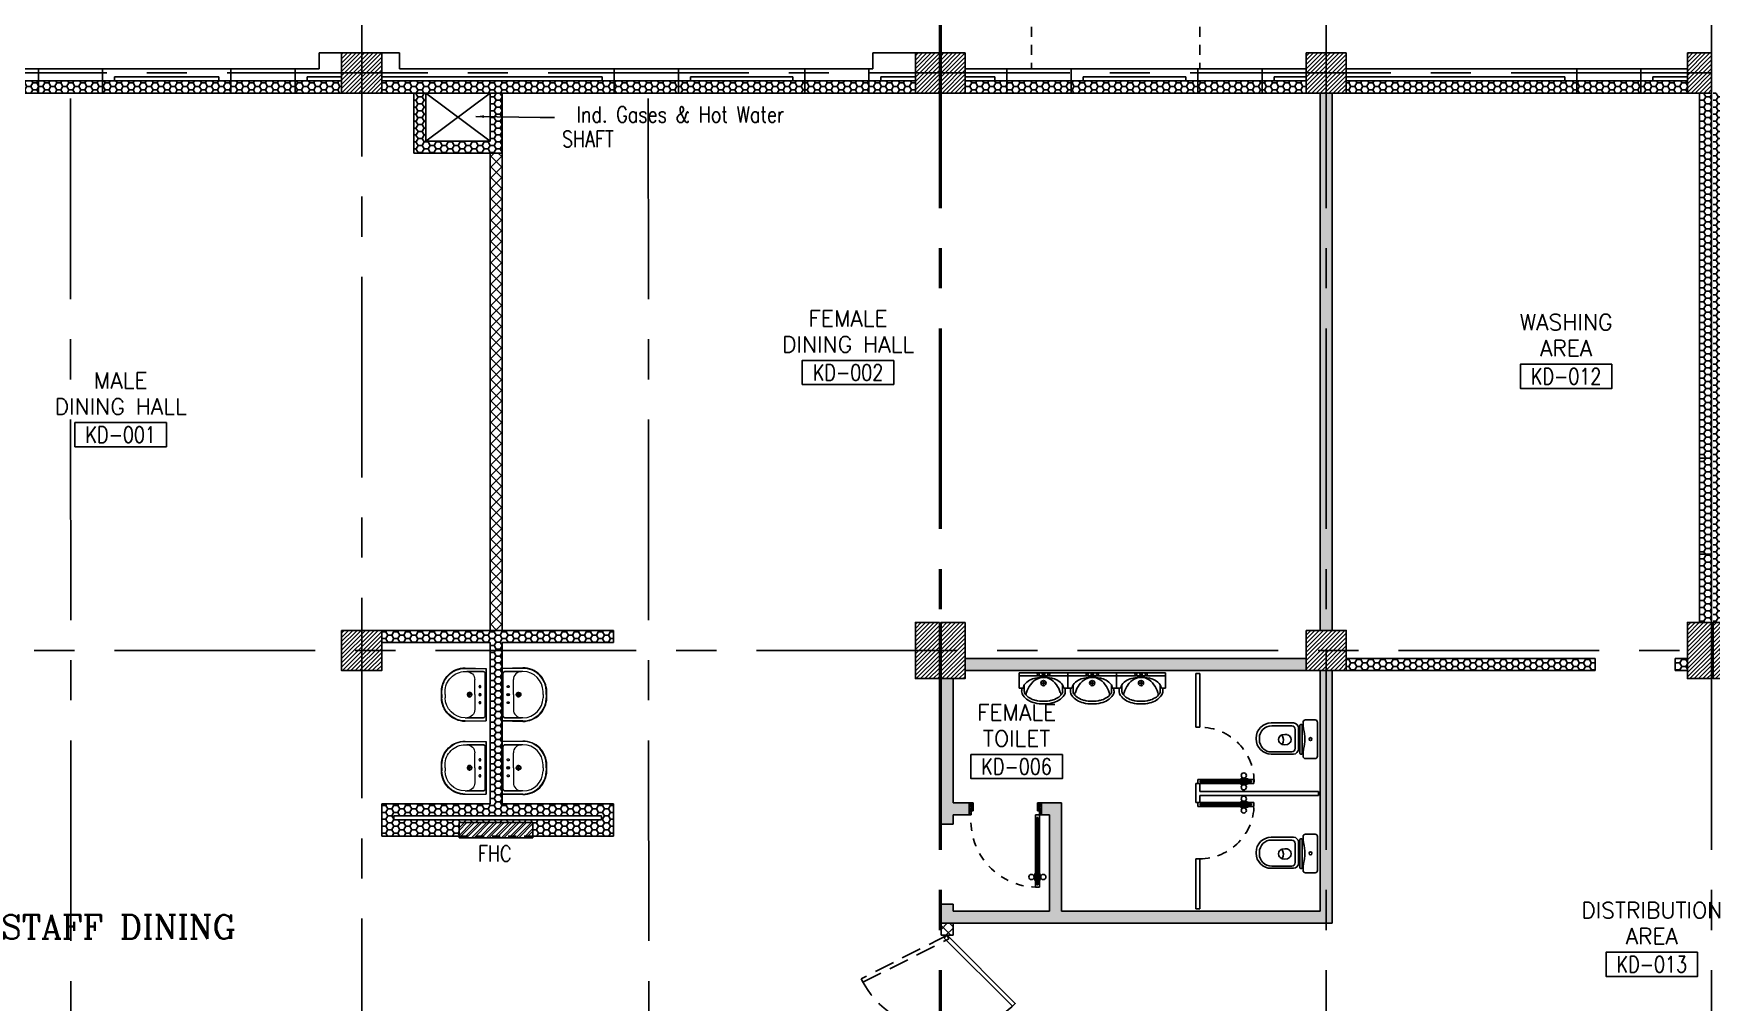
# Model space of a CAD drawing. Extents: x 417866.9 to 417960.2, y 43448 to 43538.2.
# Drawn here: x 417894.61 to 417915.52, y 43514.11 to 43526.19 of the extents above; entities that cross this region are included whole.
import ezdxf
from ezdxf.enums import TextEntityAlignment as Align

# ---------------------------------------------------------------- set-up
doc = ezdxf.new("R2010")
doc.units = 0
doc.header["$MEASUREMENT"] = 0
for name, pattern in [('CENTERX2', [4, 2.5, -0.5, 0.5, -0.5]), ('DASHED', [0.75, 0.5, -0.25]), ('HIDDEN', [0.375, 0.25, -0.125]), ('HIDDEN2', [0.1875, 0.125, -0.0625])]:
    doc.linetypes.add(name, pattern=pattern)
doc.layers.get('0').update_dxf_attribs({"linetype": 'CONTINUOUS'})
for name, color, linetype in [('A-JEERI', 3, 'CONTINUOUS'), ('AXES', 11, 'CENTERX2'), ('COL', 2, 'CONTINUOUS'), ('DOOR', 4, 'CONTINUOUS'), ('DOOR-DIM', 3, 'CONTINUOUS'), ('EJ', 8, 'CONTINUOUS'), ('FHC', 2, 'CONTINUOUS'), ('FIX', 3, 'CONTINUOUS'), ('HAT', 8, 'CONTINUOUS'), ('HIDDEN', 9, 'HIDDEN2'), ('INSUL', 7, 'CONTINUOUS'), ('PART', 9, 'CONTINUOUS'), ('RM-BOX', 2, 'CONTINUOUS'), ('RM-NAME', 2, 'CONTINUOUS'), ('RM-NO', 2, 'CONTINUOUS'), ('SHAFT', 7, 'CONTINUOUS'), ('SUNI-FUR', 3, 'CONTINUOUS'), ('WALL', 2, 'CONTINUOUS'), ('WallType', 11, 'CONTINUOUS'), ('WallType2', 3, 'CONTINUOUS'), ('WIN', 5, 'CONTINUOUS')]:
    doc.layers.add(name, color=color, linetype=linetype)
doc.styles.add('ROMANC', font='romanc', dxfattribs={"height": 0.1})
doc.styles.add('ROMANS', font='ROMANS.shx', dxfattribs={"width": 0.6})
doc.dimstyles.new('STANDARD in', dxfattribs={"dimtxt": 0.2, "dimasz": 0.1, "dimexe": 0.07, "dimexo": 0.05, "dimgap": 0.1, "dimtad": 1, "dimdec": 0, "dimlfac": 1000, "dimzin": 0, "dimdsep": 46, "dimtxsty": 'ROMANS', "dimblk": 'ARCHTICK', "dimcen": 0.05, "dimdle": 0.05, "dimclrd": 4, "dimclre": 4, "dimclrt": 2, "dimadec": 0, "dimazin": 0, "dimtfac": 1, "dimtdec": 0, "dimtmove": 2, "dimatfit": 3, "dimfxl": 0, "dimtolj": 1, "dimtzin": 0, "dimarcsym": 0})
pattern_1 = [(0, (0, 0), (0.075, 0.04330127), [0.05, -0.1]), (120, (0, 0), (-0.074999999836, 0.043301270284), [0.05, -0.1]), (60, (0, 0), (1.64e-10, 0.086602540284), [-0.1, 0.05])]
pattern_2 = [(45, (0, 0), (-0.066291260736, 0.066291260736), []), (135, (0, 0), (-0.066291260736, -0.066291260736), [])]

# ---------------------------------------------------------------- blocks, each defined once
blk = doc.blocks.new('RM1')
at = {"layer": 'RM-BOX'}
blk.add_lwpolyline([(570, -200), (-570, -200), (-570, -500), (570, -500)], close=True, dxfattribs=at)
at = {"layer": 'RM-NAME', "style": 'ROMANS'}
for tag, p in [('ROOMNAME1', (0, 324)), ('ROOMNAME2', (0, 0))]:
    blk.add_attdef(tag, text='', height=200, dxfattribs=at).set_placement(p, align=Align.MIDDLE)
at = {"layer": 'RM-NO', "style": 'ROMANS', "width": 0.8}
blk.add_attdef('ROOMNO', text='', height=200, dxfattribs=at).set_placement((0, -350), align=Align.MIDDLE)
blk = doc.blocks.new('*X106')
at = {"color": 0}
for p, q in [((203889, 62343), (204346, 62801)), ((203889, 62396), (204293, 62801)), ((203889, 62450), (204240, 62801)), ((203889, 62503), (204187, 62801)), ((203889, 62556), (204134, 62801)), ((203889, 62609), (204081, 62801)), ((203889, 62662), (204028, 62801)), ((203889, 62715), (203975, 62801)), ((203889, 62768), (203922, 62801)), ((203899, 62301), (204389, 62790)), ((203952, 62301), (204389, 62737)), ((204005, 62301), (204389, 62684)), ((204058, 62301), (204389, 62631)), ((204111, 62301), (204389, 62578)), ((204164, 62301), (204389, 62525)), ((204217, 62301), (204389, 62472)), ((204270, 62301), (204389, 62419)), ((204323, 62301), (204389, 62366)), ((204376, 62301), (204389, 62313))]:
    blk.add_line(p, q, dxfattribs=at)
blk = doc.blocks.new('*X123')
at = {"color": 0}
for p, q in [((203887, 69501), (204387, 70001)), ((203889, 69556), (204334, 70001)), ((203889, 69609), (204281, 70001)), ((203889, 69662), (204228, 70001)), ((203889, 69715), (204175, 70001)), ((203889, 69768), (204121, 70001)), ((203889, 69821), (204068, 70001)), ((203889, 69874), (204015, 70001)), ((203889, 69927), (203962, 70001)), ((203889, 69980), (203909, 70001)), ((203940, 69501), (204389, 69950)), ((203993, 69501), (204389, 69897)), ((204046, 69501), (204389, 69844)), ((204099, 69501), (204389, 69791)), ((204152, 69501), (204389, 69738)), ((204205, 69501), (204389, 69685)), ((204258, 69501), (204389, 69632)), ((204311, 69501), (204389, 69579)), ((204364, 69501), (204389, 69526))]:
    blk.add_line(p, q, dxfattribs=at)
blk = doc.blocks.new('COL50')
at = {"layer": 'COL'}
blk.add_lwpolyline([(-250, 250), (-250, -250), (250, -250), (250, 250)], close=True, dxfattribs=at)
blk = doc.blocks.new('*X122')
at = {"color": 0}
for p, q in [((215909, 69537), (216372, 70001)), ((215909, 69590), (216319, 70001)), ((215909, 69644), (216266, 70001)), ((215909, 69697), (216213, 70001)), ((215909, 69750), (216160, 70001)), ((215909, 69803), (216107, 70001)), ((215909, 69856), (216054, 70001)), ((215909, 69909), (216001, 70001)), ((215909, 69962), (215948, 70001)), ((215925, 69501), (216409, 69984)), ((215978, 69501), (216409, 69931)), ((216031, 69501), (216409, 69878)), ((216084, 69501), (216409, 69825)), ((216137, 69501), (216409, 69772)), ((216190, 69501), (216409, 69719)), ((216243, 69501), (216409, 69666)), ((216296, 69501), (216409, 69613)), ((216349, 69501), (216409, 69560)), ((216402, 69501), (216409, 69507))]:
    blk.add_line(p, q, dxfattribs=at)
blk = doc.blocks.new('C11')
at = {"layer": 'HAT'}
h = blk.add_hatch(dxfattribs=at)
h.set_pattern_fill('ANSI31', color=256, scale=300, style=0)
h.set_pattern_definition([(45, (-383765.23, -62181), (-26.5165043, 26.5165043), [])])
h.paths.add_polyline_path([(-20, 350), (-20, 700), (-320, 700), (-320, 350)])
h.paths.add_polyline_path([(-320, 0), (-20, 0), (-20, 350), (-320, 350)])
h = blk.add_hatch(dxfattribs=at)
h.set_pattern_fill('ANSI31', color=256, scale=300, style=0)
h.set_pattern_definition([(45, (-383445.23, -62181), (-26.5165043, 26.5165043), [])])
h.paths.add_polyline_path([(300, 350), (300, 700), (0, 700), (0, 350)])
h.paths.add_polyline_path([(0, 0), (300, 0), (300, 350), (0, 350)])
at = {"layer": 'COL'}
for points in [[(-20, 700), (-20, 0), (-320, 0), (-320, 700)], [(300, 700), (300, 0), (0, 0), (0, 700)]]:
    blk.add_lwpolyline(points, close=True, dxfattribs=at)
blk = doc.blocks.new('C-300')
at = {"layer": 'HAT', "linetype": 'ByBlock', "ltscale": 0.3}
h = blk.add_hatch(dxfattribs=at)
h.set_pattern_fill('ANSI31', color=8, scale=300, style=0)
h.set_pattern_definition([(45, (-258496.182, -82361.005), (-26.5165043, 26.5165043), [])])
h.paths.add_polyline_path([(300, 500), (0, 500), (0, 250), (300, 250)])
h.paths.add_polyline_path([(300, 250), (0, 250), (0, 0), (300, 0)])
at = {"layer": 'COL'}
blk.add_lwpolyline([(0, 500), (300, 500), (300, 0), (0, 0)], close=True, dxfattribs=at)
blk = doc.blocks.new('_ARCHTICK')
at = {"color": 0, "linetype": 'ByBlock', "const_width": 0.15}
blk.add_lwpolyline([(-0.5, -0.5), (0.5, 0.5)], dxfattribs=at)
blk = doc.blocks.new('LAV-003')
at = {"layer": 'FIX', "linetype": 'ByBlock'}
blk.add_line((-328, -25), (328, -25), dxfattribs=at)
at = {"layer": 'FIX', "linetype": 'Continuous', "lineweight": 20}
for p, q in [((-328, -285), (-328, -25)), ((0, -165), (-187, -165)), ((0, -165), (187, -165)), ((328, -285), (328, -25)), ((-288, -285), (-288, -265)), ((287, -285), (287, -265)), ((0, -535), (-38, -535)), ((0, -575), (-38, -575)), ((0, -535), (38, -535)), ((0, -575), (38, -575))]:
    blk.add_line(p, q, dxfattribs=at)
at = {"layer": 'FIX', "linetype": 'ByBlock', "ltscale": 0.3}
for p, q in [((-288, -265), (-288, -60)), ((0, -35), (-262, -35)), ((0, -35), (262, -35)), ((287, -265), (287, -60))]:
    blk.add_line(p, q, dxfattribs=at)
at = {"layer": 'FIX', "lineweight": 20}
for p, q in [((-16, -101), (15, -101)), ((0, -85), (0, -116))]:
    blk.add_line(p, q, dxfattribs=at)
at = {"layer": 'FIX', "linetype": 'DASHED', "lineweight": 20, "ltscale": 0.04}
for p, q in [((0, -194), (0, -266)), ((-36, -230), (37, -230))]:
    blk.add_line(p, q, dxfattribs=at)
at = {"layer": 'FIX', "linetype": 'Continuous', "lineweight": 20}
blk.add_lwpolyline([(295, -25), (0, -25), (-328, -25), (-334, -285, 0.414214), (-38, -582), (0, -582), (38, -582, 0.414214), (334, -285), (328, -25), (0, -25)], format="xyb", dxfattribs=at)
at = {"layer": 'FIX', "linetype": 'HIDDEN', "lineweight": 20, "ltscale": 0.05}
for centre in [(-100, -101), (100, -101)]:
    blk.add_circle(centre, 12.4, dxfattribs=at)
at = {"layer": 'FIX', "lineweight": 20}
for centre, radius in [((0, -230), 29.5), ((0, -230), 22.5), ((0, -101), 15.5)]:
    blk.add_circle(centre, radius, dxfattribs=at)
at = {"layer": 'FIX', "linetype": 'ByBlock', "ltscale": 0.3}
for centre, start, end in [((-262, -60), 90, 180), ((262, -60), 0, 90)]:
    blk.add_arc(centre, 25, start, end, dxfattribs=at)
at = {"layer": 'FIX', "linetype": 'Continuous', "lineweight": 20}
for centre, radius, start, end in [((-187, -265), 100, 90, 180), ((187, -265), 100, 0, 90), ((-38, -285), 290, 180, 270), ((-38, -285), 250, 180, 270), ((38, -285), 290, 270, 0), ((38, -285), 250, 270, 0)]:
    blk.add_arc(centre, radius, start, end, dxfattribs=at)
blk = doc.blocks.new('*X140')
at = {"color": 0}
for p, q in [((49339, 55120), (49820, 55601)), ((49339, 55173), (49767, 55601)), ((49339, 55226), (49714, 55601)), ((49339, 55279), (49661, 55601)), ((49339, 55332), (49608, 55601)), ((49339, 55385), (49555, 55601)), ((49339, 55438), (49502, 55601)), ((49339, 55491), (49449, 55601)), ((49339, 55544), (49396, 55601)), ((49339, 55597), (49343, 55601)), ((49373, 55101), (49839, 55567)), ((49426, 55101), (49839, 55514)), ((49480, 55101), (49839, 55461)), ((49533, 55101), (49839, 55408)), ((49586, 55101), (49839, 55355)), ((49639, 55101), (49839, 55302)), ((49692, 55101), (49839, 55249)), ((49745, 55101), (49839, 55196)), ((49798, 55101), (49839, 55143))]:
    blk.add_line(p, q, dxfattribs=at)
blk = doc.blocks.new('DOOR90')
at = {"layer": 'DOOR', "color": 7, "linetype": 'ByBlock'}
for p, q in [((-150, 0), (0, 0)), ((-150, 0), (-150, -25)), ((0, -50), (-114, 0)), ((0, -50), (-40, 0)), ((0, -50), (0, 0)), ((-1000, -25), (-1050, -25)), ((-1050, -75), (-1050, -25)), ((-1050, -25), (-1050, -75)), ((-1000, -75), (-1050, -75)), ((-1000, -42), (-1020, -42)), ((-1020, -42), (-1020, -58)), ((-1000, -58), (-1020, -58)), ((-1000, -25), (-1000, -42)), ((-1000, -58), (-1000, -75)), ((-878, -18), (-968, -18)), ((-968, -25), (-968, -18)), ((-968, -75), (-968, -82)), ((-878, -82), (-968, -82)), ((-955, -9), (-890, -9)), ((-955, -18), (-955, -9)), ((-955, -18), (-890, -18)), ((-955, -82), (-890, -82)), ((-955, -82), (-955, -91)), ((-955, -91), (-890, -91)), ((-890, -18), (-890, -9)), ((-890, -82), (-890, -91)), ((-878, -25), (-878, -18)), ((-878, -75), (-878, -82)), ((-200, -25), (-150, -25)), ((-200, -42), (-200, -25)), ((-180, -42), (-200, -42)), ((-200, -58), (-180, -58)), ((-200, -75), (-200, -58)), ((-150, -75), (-200, -75)), ((-180, -58), (-180, -42)), ((-150, -25), (-100, -25)), ((-150, -75), (-150, -25)), ((-100, -25), (-100, -50)), ((0, -50), (-100, -37)), ((-100, -50), (0, -50)), ((-150, -875), (-100, -875)), ((-150, -900), (-150, -875)), ((-150, -900), (0, -900)), ((0, -900), (-150, -900)), ((0, -850), (-114, -900)), ((-100, -875), (-100, -850)), ((0, -850), (-100, -863)), ((-100, -850), (0, -850)), ((0, -850), (-40, -900)), ((0, -850), (0, -900))]:
    blk.add_line(p, q, dxfattribs=at)
at = {"layer": 'DOOR', "linetype": 'ByBlock'}
for p, q in [((-200, -25), (-1000, -25)), ((-200, -42), (-1000, -42)), ((-200, -58), (-1000, -58)), ((-1000, -75), (-200, -75))]:
    blk.add_line(p, q, dxfattribs=at)
at = {"layer": 'DOOR', "color": 7, "linetype": 'ByBlock'}
for centre in [(-923, 24), (-923, -124)]:
    blk.add_circle(centre, 32.4, dxfattribs=at)
for centre, radius, start, end in [((0, -50), 154, 161.1053, 166.2858), ((0, -50), 94.4, 148.0182, 180), ((0, -50), 134, 158.1598, 169.28), ((0, -50), 114, 154.0838, 167.3774), ((0, -50), 74.4, 137.7764, 180), ((0, -50), 54.4, 113.2074, 180), ((0, -50), 34.4, 90, 180), ((0, -50), 14.4, 90, 180), ((0, -850), 154, 193.7142, 198.8947), ((0, -850), 134, 190.72, 201.8402), ((0, -850), 94.4, 180, 211.9818), ((0, -850), 74.4, 180, 222.2236), ((0, -850), 54.4, 180, 246.7926), ((0, -850), 34.4, 180, 270), ((0, -850), 14.4, 180, 270)]:
    blk.add_arc(centre, radius, start, end, dxfattribs=at)
at = {"layer": 'DOOR', "linetype": 'HIDDEN', "ltscale": 0.5}
blk.add_arc((-222, -50), 828, 178.2701, 275.003, dxfattribs=at)
blk = doc.blocks.new('3')
at = {"layer": 'SUNI-FUR', "linetype": 'Continuous'}
for p, q in [((-0.304, 0), (-0.304, -0.192)), ((0.304, 0), (-0.304, 0)), ((0.304, -0.192), (0.304, 0)), ((0.304, -0.039), (-0.304, -0.039)), ((-0.304, -0.192), (-0.254, -0.192)), ((-0.271, -0.228), (-0.271, -0.192)), ((-0.254, -0.192), (-0.239, -0.15)), ((-0.239, -0.228), (-0.239, -0.15)), ((0.032, -0.13), (-0.032, -0.13)), ((0.016, -0.021), (-0.015, -0.021)), ((0, -0.005), (0, -0.037)), ((0, -0.098), (0, -0.162)), ((0.239, -0.15), (0.254, -0.192)), ((0.239, -0.15), (0.239, -0.228)), ((0.254, -0.192), (0.304, -0.192)), ((0.271, -0.192), (0.271, -0.228))]:
    blk.add_line(p, q, dxfattribs=at)
for centre, radius in [((-0.065, -0.021), 0.0124), ((0, -0.13), 0.0325), ((0, -0.021), 0.0155), ((0.065, -0.021), 0.0124)]:
    blk.add_circle(centre, radius, dxfattribs=at)
for centre, radius, start, end in [((-0.085, -0.267), 0.193, 117.0377, 142.6695), ((0.104, -0.343), 0.328, 144.0392, 163.2739), ((-0.028, -0.365), 0.307, 103.0865, 118.1878), ((0.054, -0.312), 0.27, 118.7422, 143.0578), ((-0.008, -0.528), 0.47, 89.0532, 100.9895), ((-0.012, -0.189), 0.13, 84.8536, 119.4454), ((0, -0.527), 0.469, 78.0637, 90), ((0.003, -0.228), 0.168, 61.4441, 91.1678), ((-0.04, -0.297), 0.25, 35.9608, 60.2764), ((0.034, -0.367), 0.306, 62.9623, 78.0637), ((-0.104, -0.343), 0.328, 16.7261, 35.9608), ((0.085, -0.267), 0.193, 37.3305, 62.9623), ((-0.191, -0.235), 0.0807, 174.5539, 214.673), ((-0.083, -0.16), 0.212, 214.673, 239.0867), ((-0.187, -0.234), 0.0525, 173.0893, 213.2084), ((-0.083, -0.16), 0.18, 214.673, 239.0867), ((0.204, -0.373), 0.433, 163.2739, 167.375), ((-0.035, -0.081), 0.305, 239.0867, 256.0699), ((-0.035, -0.081), 0.272, 239.0867, 256.0699), ((0, 0.062), 0.452, 256.0699, 270), ((0, 0.062), 0.419, 256.0699, 270), ((0, 0.062), 0.419, 270, 283.9301), ((0, 0.062), 0.452, 270, 283.9301), ((0.035, -0.081), 0.272, 283.9301, 300.9133), ((0.035, -0.081), 0.305, 283.9301, 300.9133), ((0.089, -0.171), 0.167, 300.9133, 325.327), ((0.089, -0.171), 0.2, 300.9133, 325.327), ((-0.204, -0.373), 0.433, 12.7359, 16.7261), ((0.171, -0.228), 0.068, 325.327, 0), ((0.171, -0.228), 0.101, 325.327, 0)]:
    blk.add_arc(centre, radius, start, end, dxfattribs=at)
blk = doc.blocks.new('2')
at = {"layer": 'SUNI-FUR', "linetype": 'Continuous'}
for p, q in [((0.016, 0.724), (-0.003, 0.724)), ((0.014, 0.765), (0.004, 0.765)), ((-0.185, 0.576), (-0.185, 0.3)), ((-0.159, 0.57), (-0.159, 0.32)), ((-0.065, 0.438), (-0.07, 0.406)), ((-0.005, 0.487), (-0.029, 0.481)), ((0.019, 0.481), (-0.005, 0.487)), ((0.06, 0.406), (0.055, 0.438)), ((0.168, 0.32), (0.168, 0.57)), ((0.203, 0.3), (0.203, 0.576)), ((-0.176, 0.218), (0.172, 0.218)), ((-0.122, 0.237), (0.009, 0.237)), ((-0.113, 0.279), (0.008, 0.279)), ((-0.07, 0.406), (-0.065, 0.375)), ((-0.029, 0.331), (-0.005, 0.326)), ((-0.005, 0.326), (0.019, 0.331)), ((0.001, 0.279), (0.123, 0.279)), ((0.008, 0.279), (0.001, 0.279)), ((0.009, 0.237), (0.14, 0.237)), ((0.057, 0.377), (0.06, 0.406)), ((-0.241, 0.03), (-0.241, 0.15)), ((-0.211, 0.18), (-0.17, 0.18)), ((0.211, 0), (-0.211, 0)), ((-0.186, 0.199), (-0.186, 0.208)), ((0.172, 0.189), (-0.176, 0.189)), ((0.174, 0.18), (0.211, 0.18)), ((0.174, 0.18), (0.174, 0.18)), ((0.182, 0.208), (0.182, 0.199)), ((0.241, 0.15), (0.241, 0.03))]:
    blk.add_line(p, q, dxfattribs=at)
blk.add_circle((0.002, 0.087), 0.0184, dxfattribs=at)
for centre, radius, start, end in [((0.004, 0.576), 0.189, 90, 180), ((-0.005, 0.57), 0.154, 90, 180), ((0.014, 0.576), 0.189, 0, 90), ((0.014, 0.57), 0.154, 0, 90), ((0.013, 0.412), 0.082, 141.0758, 161.504), ((-0.007, 0.537), 0.112, 239.4234, 302.9162), ((0.002, 0.421), 0.0682, 117.1532, 141.0758), ((-0.012, 0.421), 0.0682, 38.9242, 62.8468), ((-0.023, 0.412), 0.082, 18.496, 38.9242), ((-0.176, 0.208), 0.01, 90, 180), ((-0.122, 0.3), 0.063, 180, 270), ((-0.116, 0.322), 0.0432, 183.5129, 273.5129), ((0.013, 0.401), 0.082, 198.496, 218.9242), ((0.002, 0.392), 0.0682, 218.9242, 242.8468), ((-0.012, 0.392), 0.0682, 297.1532, 321.0758), ((-0.029, 0.406), 0.0901, 321.0758, 341.504), ((0.125, 0.322), 0.0432, 266.4871, 356.4871), ((0.14, 0.3), 0.063, 270, 0), ((0.172, 0.208), 0.01, 0, 90), ((-0.211, 0.15), 0.03, 90, 180), ((-0.211, 0.03), 0.03, 180, 270), ((-0.176, 0.199), 0.01, 180, 270), ((-0.201, -0.252), 0.433, 79.7535, 85.8109), ((0.075, 1.126), 0.973, 258.1938, 265.7347), ((-0.07, 1.126), 0.973, 274.2653, 281.8062), ((0.206, -0.252), 0.433, 94.1891, 100.2465), ((0.172, 0.199), 0.01, 270, 0), ((0.211, 0.15), 0.03, 0, 90), ((0.211, 0.03), 0.03, 270, 0)]:
    blk.add_arc(centre, radius, start, end, dxfattribs=at)

msp = doc.modelspace()

# ---------------------------------------------------------------- hatches: boundary and pattern name
at = {"layer": 'FHC', "linetype": 'ByBlock', "ltscale": 0.3}
h = msp.add_hatch(dxfattribs=at)
h.set_pattern_fill('ANSI32', color=11, scale=175, style=0)
h.set_pattern_definition([(44.999998, (417667.715424, 43485.108035), (-0.046403885, 0.046403882), []), (44.999998, (417667.74636, 43485.108035), (-0.046403885, 0.046403882), [])])
h.paths.add_polyline_path([(417900.8316, 43516.159), (417900.8316, 43516.349), (417899.9116, 43516.349), (417899.9116, 43516.159)])
h.paths.add_polyline_path([(417899.699, 43515.7379), (417899.699, 43516.1587), (417899.9615, 43516.1587), (417899.9615, 43515.7379)], flags=9)
at = {"layer": 'HAT'}
h = msp.add_hatch(dxfattribs=at)
h.set_pattern_fill('ANSI31', color=256, scale=0.3, style=0)
h.set_pattern_definition([(45, (417522.151385, 43455.963322), (-0.0265165043, 0.0265165043), [])])
h.paths.add_polyline_path([(417905.8966, 43518.4943), (417905.8966, 43518.8443), (417905.5966, 43518.8443), (417905.5966, 43518.4943)])
h.paths.add_polyline_path([(417905.5966, 43518.1443), (417905.8966, 43518.1443), (417905.8966, 43518.4943), (417905.5966, 43518.4943)])
h = msp.add_hatch(dxfattribs=at)
h.set_pattern_fill('ANSI31', color=256, scale=0.3, style=0)
h.set_pattern_definition([(45, (417522.471385, 43455.963322), (-0.0265165043, 0.0265165043), [])])
h.paths.add_polyline_path([(417906.2166, 43518.4943), (417906.2166, 43518.8443), (417905.9166, 43518.8443), (417905.9166, 43518.4943)])
h.paths.add_polyline_path([(417905.9166, 43518.1443), (417906.2166, 43518.1443), (417906.2166, 43518.4943), (417905.9166, 43518.4943)])
at = {"layer": 'WallType'}
h = msp.add_hatch(dxfattribs=at)
h.set_pattern_fill('ANSI37', color=256, scale=0.75, style=0)
h.set_pattern_definition(pattern_2)
h.paths.add_polyline_path([(417900.4466, 43524.6943), (417900.2966, 43524.6943), (417900.2966, 43518.7443), (417900.4466, 43518.7443)])
h = msp.add_hatch(dxfattribs=at)
h.set_pattern_fill('ANSI37', color=256, scale=0.75, style=0)
h.set_pattern_definition(pattern_2)
h.paths.add_polyline_path([(417906.0666, 43515.0943), (417905.9166, 43515.0943), (417905.9166, 43514.9443), (417906.0666, 43514.9443)])
at = {"layer": 'WallType2'}
h = msp.add_hatch(dxfattribs=at)
h.set_pattern_fill('HONEY', color=256, scale=0.4, style=0)
h.set_pattern_definition(pattern_1)
h.paths.add_polyline_path([(417894.6678, 43525.5943), (417893.0966, 43525.5943), (417893.0966, 43525.4443), (417894.6678, 43525.4443)])
h.paths.add_polyline_path([(417895.4678, 43525.5943), (417894.6678, 43525.5943), (417894.6678, 43525.4443), (417895.4678, 43525.4443)])
h = msp.add_hatch(dxfattribs=at)
h.set_pattern_fill('HONEY', color=256, scale=0.4, style=0)
h.set_pattern_definition(pattern_1)
h.paths.add_polyline_path([(417897.0678, 43525.5943), (417895.4678, 43525.5943), (417895.4678, 43525.4443), (417897.0678, 43525.4443)])
h.paths.add_polyline_path([(417897.8678, 43525.5943), (417897.0678, 43525.5943), (417897.0678, 43525.4443), (417897.8678, 43525.4443)])
h.paths.add_polyline_path([(417898.4466, 43525.5943), (417897.8678, 43525.5943), (417897.8678, 43525.4443), (417898.4466, 43525.4443)])
h = msp.add_hatch(dxfattribs=at)
h.set_pattern_fill('HONEY', color=256, scale=0.4, style=0)
h.set_pattern_definition(pattern_1)
h.paths.add_polyline_path([(417901.8428, 43525.5943), (417898.9466, 43525.5943), (417898.9466, 43525.4443), (417899.3466, 43525.4443), (417900.4466, 43525.4443), (417901.8428, 43525.4443)])
h = msp.add_hatch(dxfattribs=at)
h.set_pattern_fill('HONEY', color=256, scale=0.4, style=0)
h.set_pattern_definition(pattern_1)
h.paths.add_polyline_path([(417902.6428, 43525.5943), (417901.8428, 43525.5943), (417901.8428, 43525.4443), (417902.6428, 43525.4443)])
h = msp.add_hatch(dxfattribs=at)
h.set_pattern_fill('HONEY', color=256, scale=0.4, style=0)
h.set_pattern_definition(pattern_1)
h.paths.add_polyline_path([(417904.2178, 43525.5943), (417902.6428, 43525.5943), (417902.6428, 43525.4443), (417904.2178, 43525.4443)])
h.paths.add_polyline_path([(417905.0178, 43525.5943), (417904.2178, 43525.5943), (417904.2178, 43525.4443), (417905.0178, 43525.4443)])
h = msp.add_hatch(dxfattribs=at)
h.set_pattern_fill('HONEY', color=256, scale=0.4, style=0)
h.set_pattern_definition(pattern_1)
h.paths.add_polyline_path([(417905.5966, 43525.5943), (417905.0178, 43525.5943), (417905.0178, 43525.4443), (417905.5966, 43525.4443)])
h.paths.add_polyline_path([(417906.7378, 43525.5943), (417906.2166, 43525.5943), (417906.2166, 43525.4443), (417906.7378, 43525.4443)])
h = msp.add_hatch(dxfattribs=at)
h.set_pattern_fill('HONEY', color=256, scale=0.4, style=0)
h.set_pattern_definition(pattern_1)
h.paths.add_polyline_path([(417907.5378, 43525.5943), (417906.7378, 43525.5943), (417906.7378, 43525.4443), (417907.5378, 43525.4443)])
h = msp.add_hatch(dxfattribs=at)
h.set_pattern_fill('HONEY', color=256, scale=0.4, style=0)
h.set_pattern_definition(pattern_1)
h.paths.add_polyline_path([(417909.1166, 43525.5943), (417907.5378, 43525.5943), (417907.5378, 43525.4443), (417909.1166, 43525.4443)])
h.paths.add_polyline_path([(417909.9166, 43525.5943), (417909.1166, 43525.5943), (417909.1166, 43525.4443), (417909.9166, 43525.4443)])
h.paths.add_polyline_path([(417910.4666, 43525.5943), (417909.9166, 43525.5943), (417909.9166, 43525.4443), (417910.4666, 43525.4443)])
h = msp.add_hatch(dxfattribs=at)
h.set_pattern_fill('HONEY', color=256, scale=0.4, style=0)
h.set_pattern_definition(pattern_1)
h.paths.add_polyline_path([(417913.8378, 43525.5943), (417910.9666, 43525.5943), (417910.9666, 43525.4443), (417913.8378, 43525.4443)])
h = msp.add_hatch(dxfattribs=at)
h.set_pattern_fill('HONEY', color=256, scale=0.4, style=0)
h.set_pattern_definition(pattern_1)
h.paths.add_polyline_path([(417915.2166, 43525.5943), (417914.6378, 43525.5943), (417914.6378, 43525.4443), (417915.2166, 43525.4443)])
h.paths.add_polyline_path([(417914.6378, 43525.5943), (417913.8378, 43525.5943), (417913.8378, 43525.4443), (417914.6378, 43525.4443)])
h = msp.add_hatch(dxfattribs=at)
h.set_pattern_fill('HONEY', color=256, scale=0.4, style=0)
h.set_pattern_definition([(0, (0, 0), (0.075, 0.04330127), [0.05, -0.1]), (120, (0, 0), (-0.074999999836, 0.043301270284), [0.05, -0.1]), (60, (0, 0), (1.64e-10, 0.086602540284), [-0.1, 0.05])])
h.paths.add_polyline_path([(417899.4966, 43525.4443), (417899.3466, 43525.4443), (417899.3466, 43524.6943), (417900.4466, 43524.6943), (417900.4466, 43525.4443), (417900.2966, 43525.4443), (417900.2966, 43524.8443), (417899.4966, 43524.8443)])
h = msp.add_hatch(dxfattribs=at)
h.set_pattern_fill('HONEY', color=256, scale=0.4, style=0)
h.set_pattern_definition(pattern_1)
h.paths.add_polyline_path([(417910.7916, 43525.4443), (417910.6416, 43525.4443), (417910.6416, 43518.7443), (417910.7916, 43518.7443)])
h = msp.add_hatch(dxfattribs=at)
h.set_pattern_fill('HONEY', color=256, scale=0.4, style=0)
h.set_pattern_definition(pattern_1)
h.paths.add_polyline_path([(417915.5166, 43525.4443), (417915.3666, 43525.4443), (417915.3666, 43520.8943), (417915.5166, 43520.8943)])
h.paths.add_polyline_path([(417915.6866, 43525.4443), (417915.5366, 43525.4443), (417915.5366, 43522.1693), (417915.5366, 43520.8943), (417915.6866, 43520.8943)])
h = msp.add_hatch(dxfattribs=at)
h.set_pattern_fill('HONEY', color=256, scale=0.4, style=0)
h.set_pattern_definition(pattern_1)
h.paths.add_polyline_path([(417915.5166, 43520.8943), (417915.3666, 43520.8943), (417915.3666, 43519.6943), (417915.5166, 43519.6943)])
h.paths.add_polyline_path([(417915.6866, 43520.8943), (417915.5366, 43520.8943), (417915.5366, 43519.6943), (417915.6866, 43519.6943)])
h = msp.add_hatch(dxfattribs=at)
h.set_pattern_fill('HONEY', color=256, scale=0.4, style=0)
h.set_pattern_definition(pattern_1)
h.paths.add_polyline_path([(417915.5166, 43519.6943), (417915.3666, 43519.6943), (417915.3666, 43518.8443), (417915.5166, 43518.8443)])
h.paths.add_polyline_path([(417915.6866, 43519.6943), (417915.5366, 43519.6943), (417915.5366, 43518.8443), (417915.6866, 43518.8443)])
h = msp.add_hatch(dxfattribs=at)
h.set_pattern_fill('HONEY', color=256, scale=0.4, style=0)
h.set_pattern_definition(pattern_1)
h.paths.add_polyline_path([(417901.8348, 43518.7443), (417898.9466, 43518.7443), (417898.9466, 43518.5943), (417900.2966, 43518.5943), (417900.2966, 43516.582), (417898.9466, 43516.582), (417898.9466, 43516.182), (417899.9116, 43516.182), (417899.9116, 43516.349), (417900.8316, 43516.349), (417900.8316, 43516.182), (417901.8348, 43516.182), (417901.8348, 43516.582), (417900.4466, 43516.582), (417900.4466, 43518.5943), (417901.8348, 43518.5943)])
h.paths.add_polyline_path([(417901.6848, 43516.432), (417901.6848, 43516.382), (417899.0966, 43516.382), (417899.0966, 43516.432)], flags=16)
h = msp.add_hatch(dxfattribs=at)
h.set_pattern_fill('HONEY', color=256, scale=0.4, style=0)
h.set_pattern_definition(pattern_1)
h.paths.add_polyline_path([(417906.0666, 43518.1443), (417905.9166, 43518.1443), (417905.9166, 43516.3317), (417906.0666, 43516.3317), (417906.0666, 43516.4443), (417906.2666, 43516.4443), (417906.2666, 43516.5943), (417906.0666, 43516.5943)])
h.paths.add_polyline_path([(417907.4166, 43516.5943), (417907.1666, 43516.5943), (417907.1666, 43516.4443), (417907.2666, 43516.4443), (417907.2666, 43515.2443), (417906.0666, 43515.2443), (417906.0666, 43515.3317), (417905.9166, 43515.3317), (417905.9166, 43515.0943), (417910.7916, 43515.0943), (417910.7916, 43518.2443), (417910.6416, 43518.2443), (417910.6416, 43515.2443), (417907.4166, 43515.2443)])
h.paths.add_polyline_path([(417910.4666, 43518.3943), (417906.2166, 43518.3943), (417906.2166, 43518.2443), (417910.4666, 43518.2443)])
h = msp.add_hatch(dxfattribs=at)
h.set_pattern_fill('HONEY', color=256, scale=0.4, style=0)
h.set_pattern_definition(pattern_1)
h.paths.add_polyline_path([(417914.0666, 43518.3943), (417910.9666, 43518.3943), (417910.9666, 43518.2443), (417914.0666, 43518.2443)])
h = msp.add_hatch(dxfattribs=at)
h.set_pattern_fill('HONEY', color=256, scale=0.4, style=0)
h.set_pattern_definition(pattern_1)
h.paths.add_polyline_path([(417915.2166, 43518.3943), (417915.0666, 43518.3943), (417915.0666, 43518.2443), (417915.2166, 43518.2443)])

# ---------------------------------------------------------------- linework, layer by layer
at = {"layer": 'AXES'}
for p, q in [((417898.6966, 43448.6529), (417898.6966, 43537.5491)), ((417910.7166, 43460.01), (417910.7166, 43537.5491)), ((417905.8966, 43460.01), (417905.8966, 43537.1991)), ((417905.9166, 43460.01), (417905.9166, 43537.1991)), ((417915.5166, 43460.01), (417915.5166, 43537.1991)), ((417959.5194, 43525.6943), (417889.6966, 43525.6943)), ((417895.0966, 43466.8743), (417895.0678, 43525.6943)), ((417902.2966, 43466.8743), (417902.2678, 43525.6943)), ((417867.6171, 43518.4943), (417959.5152, 43518.4943))]:
    msp.add_line(p, q, dxfattribs=at)
at = {"layer": 'COL'}
for points in [[(417898.4466, 43525.4443), (417898.4466, 43525.9443), (417898.9466, 43525.9443), (417898.9466, 43525.4443)], [(417905.8966, 43518.8443), (417905.8966, 43518.1443), (417905.5966, 43518.1443), (417905.5966, 43518.8443)], [(417906.2166, 43518.8443), (417906.2166, 43518.1443), (417905.9166, 43518.1443), (417905.9166, 43518.8443)], [(417898.4466, 43518.7443), (417898.4466, 43518.2443), (417898.9466, 43518.2443), (417898.9466, 43518.7443)]]:
    msp.add_lwpolyline(points, close=True, dxfattribs=at)
at = {"layer": 'DOOR', "linetype": 'ByBlock'}
for p, q in [((417909.1162, 43516.8882), (417909.1662, 43516.8882)), ((417909.1162, 43516.8882), (417909.1162, 43516.8382)), ((417909.1662, 43516.8382), (417909.1162, 43516.8382)), ((417909.1662, 43516.8712), (417909.1462, 43516.8712)), ((417909.1462, 43516.8712), (417909.1462, 43516.8552)), ((417909.1462, 43516.8552), (417909.1662, 43516.8552)), ((417909.7662, 43516.8882), (417909.1662, 43516.8882)), ((417909.1662, 43516.8882), (417909.1662, 43516.8712)), ((417909.1662, 43516.8712), (417909.7662, 43516.8712)), ((417909.1662, 43516.8552), (417909.7662, 43516.8552)), ((417909.1662, 43516.8552), (417909.1662, 43516.8382)), ((417909.1662, 43516.8382), (417909.7662, 43516.8382)), ((417909.6564, 43516.8954), (417909.6564, 43516.9044)), ((417909.7212, 43516.9044), (417909.6564, 43516.9044)), ((417909.7212, 43516.8954), (417909.6564, 43516.8954)), ((417909.6564, 43516.831), (417909.6564, 43516.822)), ((417909.7212, 43516.831), (417909.6564, 43516.831)), ((417909.7212, 43516.822), (417909.6564, 43516.822)), ((417909.7212, 43516.8954), (417909.7212, 43516.9044)), ((417909.7212, 43516.831), (417909.7212, 43516.822)), ((417909.7338, 43516.8882), (417909.7338, 43516.8954)), ((417909.7438, 43516.8954), (417909.7338, 43516.8954)), ((417909.7338, 43516.8382), (417909.7338, 43516.831)), ((417909.7438, 43516.831), (417909.7338, 43516.831)), ((417909.7438, 43516.8882), (417909.7438, 43516.8954)), ((417909.7438, 43516.8382), (417909.7438, 43516.831)), ((417909.7662, 43516.8712), (417909.7662, 43516.8882)), ((417909.7662, 43516.8882), (417909.8162, 43516.8882)), ((417909.7662, 43516.8712), (417909.7862, 43516.8712)), ((417909.7662, 43516.8382), (417909.7662, 43516.8552)), ((417909.7662, 43516.8552), (417909.7862, 43516.8552)), ((417909.7662, 43516.8382), (417909.8162, 43516.8382)), ((417909.7862, 43516.8552), (417909.7862, 43516.8712)), ((417909.8162, 43516.8382), (417909.8162, 43516.8882)), ((417909.8162, 43516.8882), (417909.8162, 43516.8382)), ((417909.1662, 43516.5989), (417909.1162, 43516.5989)), ((417909.1162, 43516.5489), (417909.1162, 43516.5989)), ((417909.1162, 43516.5489), (417909.1662, 43516.5489)), ((417909.1462, 43516.5819), (417909.1662, 43516.5819)), ((417909.1462, 43516.5659), (417909.1462, 43516.5819)), ((417909.1662, 43516.5659), (417909.1462, 43516.5659)), ((417909.1662, 43516.5989), (417909.7662, 43516.5989)), ((417909.1662, 43516.5819), (417909.1662, 43516.5989)), ((417909.1662, 43516.5819), (417909.7662, 43516.5819)), ((417909.1662, 43516.5659), (417909.7662, 43516.5659)), ((417909.1662, 43516.5489), (417909.1662, 43516.5659)), ((417909.7662, 43516.5489), (417909.1662, 43516.5489)), ((417909.6564, 43516.6061), (417909.6564, 43516.6151)), ((417909.7212, 43516.6151), (417909.6564, 43516.6151)), ((417909.7212, 43516.6061), (417909.6564, 43516.6061)), ((417909.6564, 43516.5417), (417909.6564, 43516.5327)), ((417909.7212, 43516.5417), (417909.6564, 43516.5417)), ((417909.7212, 43516.5327), (417909.6564, 43516.5327)), ((417909.7212, 43516.6061), (417909.7212, 43516.6151)), ((417909.7212, 43516.5417), (417909.7212, 43516.5327)), ((417909.7338, 43516.5989), (417909.7338, 43516.6061)), ((417909.7438, 43516.6061), (417909.7338, 43516.6061)), ((417909.7338, 43516.5489), (417909.7338, 43516.5417)), ((417909.7438, 43516.5417), (417909.7338, 43516.5417)), ((417909.7438, 43516.5989), (417909.7438, 43516.6061)), ((417909.7438, 43516.5489), (417909.7438, 43516.5417)), ((417909.7662, 43516.5989), (417909.7662, 43516.5819)), ((417909.7662, 43516.5989), (417909.8162, 43516.5989)), ((417909.7662, 43516.5819), (417909.7862, 43516.5819)), ((417909.7662, 43516.5659), (417909.7662, 43516.5489)), ((417909.7662, 43516.5659), (417909.7862, 43516.5659)), ((417909.7662, 43516.5489), (417909.8162, 43516.5489)), ((417909.7862, 43516.5819), (417909.7862, 43516.5659)), ((417909.8162, 43516.5989), (417909.8162, 43516.5489)), ((417909.8162, 43516.5489), (417909.8162, 43516.5989))]:
    msp.add_line(p, q, dxfattribs=at)
at = {"layer": 'DOOR', "color": 11, "linetype": 'HIDDEN'}
msp.add_lwpolyline([(417904.9205, 43514.4033), (417904.943, 43514.3587), (417906.0142, 43514.8997), (417905.9916, 43514.9443), (417904.9205, 43514.4033, 0.2646419), (417905.9166, 43513.7443, 0.4142117)], format="xyb", dxfattribs=at)
at = {"layer": 'DOOR'}
msp.add_lwpolyline([(417906.8401, 43514.0958), (417906.8048, 43514.0604), (417905.9563, 43514.909), (417905.9916, 43514.9443), (417906.8401, 43514.0958, -0.1989107), (417905.9916, 43513.7443, -0.4142117)], format="xyb", dxfattribs=at)
at = {"layer": 'DOOR', "linetype": 'ByBlock'}
for centre in [(417909.6888, 43516.9367), (417909.6888, 43516.7897), (417909.6888, 43516.6474), (417909.6888, 43516.5004)]:
    msp.add_circle(centre, 0.0324, dxfattribs=at)
at = {"layer": 'DOOR', "linetype": 'HIDDEN', "ltscale": 0.5}
for centre, start, end in [((417909.1416, 43516.8632), 357.87745, 90.03923), ((417909.1416, 43516.5739), 269.96077, 2.12255)]:
    msp.add_arc(centre, 0.675, start, end, dxfattribs=at)
at = {"layer": 'FHC', "linetype": 'ByBlock', "ltscale": 0.3}
for p, q in [((417899.9116, 43516.349), (417900.8316, 43516.349)), ((417899.9116, 43516.159), (417899.9116, 43516.349)), ((417900.8316, 43516.349), (417900.8316, 43516.159)), ((417900.8316, 43516.159), (417899.9116, 43516.159))]:
    msp.add_line(p, q, dxfattribs=at)
at = {"layer": 'FHC', "color": 250, "linetype": 'HIDDEN', "ltscale": 0.25}
msp.add_line((417899.9213, 43516.182), (417900.8308, 43516.182), dxfattribs=at)
at = {"layer": 'HIDDEN'}
for p, q in [((417907.0416, 43531.4443), (417907.0416, 43525.7443)), ((417909.1416, 43531.4443), (417909.1416, 43525.7443))]:
    msp.add_line(p, q, dxfattribs=at)
at = {"layer": 'INSUL'}
for p, q in [((417893.0966, 43525.5943), (417894.6678, 43525.5943)), ((417897.0678, 43525.5943), (417895.4678, 43525.5943)), ((417896.9178, 43525.6443), (417895.6178, 43525.6443)), ((417895.6178, 43525.6443), (417895.6178, 43525.5943)), ((417896.9178, 43525.6443), (417896.9178, 43525.5943)), ((417897.8678, 43525.5943), (417898.4466, 43525.5943)), ((417898.0178, 43525.6443), (417898.4466, 43525.6443)), ((417898.0178, 43525.6443), (417898.0178, 43525.5943)), ((417898.9466, 43525.6443), (417901.6928, 43525.6443)), ((417898.9466, 43525.5943), (417901.8428, 43525.5943)), ((417901.6928, 43525.6443), (417901.6928, 43525.5943)), ((417904.2178, 43525.5943), (417902.6428, 43525.5943)), ((417904.0678, 43525.6443), (417902.7928, 43525.6443)), ((417902.7928, 43525.6443), (417902.7928, 43525.5943)), ((417904.0678, 43525.6443), (417904.0678, 43525.5943)), ((417905.0178, 43525.5943), (417905.5966, 43525.5943)), ((417905.1678, 43525.6443), (417905.5966, 43525.6443)), ((417905.1678, 43525.6443), (417905.1678, 43525.5943)), ((417906.5878, 43525.6443), (417906.2166, 43525.6443)), ((417906.7378, 43525.5943), (417906.2166, 43525.5943)), ((417906.5878, 43525.6443), (417906.5878, 43525.5943)), ((417909.1166, 43525.5943), (417907.5378, 43525.5943)), ((417907.6878, 43525.6443), (417907.6878, 43525.5943)), ((417908.9666, 43525.6443), (417907.6878, 43525.6443)), ((417908.9666, 43525.6443), (417908.9666, 43525.5943)), ((417910.4666, 43525.5943), (417909.9166, 43525.5943)), ((417910.4666, 43525.6443), (417910.0666, 43525.6443)), ((417910.0666, 43525.6443), (417910.0666, 43525.5943)), ((417913.6878, 43525.6443), (417910.9666, 43525.6443)), ((417913.8378, 43525.5943), (417910.9666, 43525.5943)), ((417913.6878, 43525.6443), (417913.6878, 43525.5943)), ((417915.2166, 43525.5943), (417914.6378, 43525.5943)), ((417915.2166, 43525.6443), (417914.7878, 43525.6443)), ((417914.7878, 43525.6443), (417914.7878, 43525.5943))]:
    msp.add_line(p, q, dxfattribs=at)
at = {"layer": 'PART'}
for p, q in [((417909.0912, 43518.2083), (417909.0912, 43517.5382)), ((417909.1416, 43518.2083), (417909.0912, 43518.2083)), ((417909.1416, 43517.5382), (417909.1416, 43518.2083)), ((417909.0912, 43517.5382), (417909.1416, 43517.5382)), ((417909.0912, 43516.8382), (417909.0912, 43516.5989)), ((417909.1412, 43516.8382), (417909.0912, 43516.8382)), ((417909.1412, 43516.7382), (417909.1412, 43516.8382)), ((417910.6186, 43516.7382), (417909.1416, 43516.7382)), ((417910.6186, 43516.6882), (417910.6186, 43516.7382)), ((417909.1412, 43516.5989), (417909.0912, 43516.5989)), ((417909.1412, 43516.5989), (417909.1412, 43516.6882)), ((417909.1416, 43516.6882), (417910.6186, 43516.6882)), ((417909.0912, 43515.8989), (417909.0912, 43515.2724)), ((417909.0912, 43515.8989), (417909.1412, 43515.8989)), ((417909.1412, 43515.2724), (417909.1412, 43515.8989)), ((417909.1412, 43515.2724), (417909.0912, 43515.2724))]:
    msp.add_line(p, q, dxfattribs=at)
at = {"layer": 'SHAFT', "linetype": 'ByBlock'}
for p, q in [((417899.4966, 43525.4443), (417900.2966, 43524.8443)), ((417899.4966, 43524.8443), (417900.2966, 43525.4443))]:
    msp.add_line(p, q, dxfattribs=at)
at = {"layer": 'WALL'}
for p, q in [((417898.1678, 43525.9443), (417898.1678, 43525.7443)), ((417899.1678, 43525.9443), (417898.1678, 43525.9443)), ((417899.1678, 43525.9443), (417899.1678, 43525.7443)), ((417905.0678, 43525.9443), (417905.0678, 43525.7443)), ((417905.5966, 43525.9443), (417905.0678, 43525.9443)), ((417893.0966, 43525.7443), (417894.6678, 43525.7443)), ((417894.6678, 43525.7443), (417894.6678, 43525.4443)), ((417897.0678, 43525.7443), (417895.4678, 43525.7443)), ((417895.4678, 43525.7443), (417895.4678, 43525.4443)), ((417897.0678, 43525.7443), (417897.0678, 43525.4443)), ((417897.8678, 43525.7443), (417897.8678, 43525.4443)), ((417898.1678, 43525.7443), (417897.8678, 43525.7443)), ((417899.1678, 43525.7443), (417901.8428, 43525.7443)), ((417901.8428, 43525.7443), (417901.8428, 43525.4443)), ((417904.2178, 43525.7443), (417902.6428, 43525.7443)), ((417902.6428, 43525.7443), (417902.6428, 43525.4443)), ((417904.2178, 43525.7443), (417904.2178, 43525.4443)), ((417905.0178, 43525.7443), (417905.0178, 43525.4443)), ((417905.0678, 43525.7443), (417905.0178, 43525.7443)), ((417906.7378, 43525.7443), (417906.2166, 43525.7443)), ((417906.7378, 43525.7443), (417906.7378, 43525.4443)), ((417907.5378, 43525.7443), (417907.5378, 43525.4443)), ((417909.1166, 43525.7443), (417907.5378, 43525.7443)), ((417909.1166, 43525.7443), (417909.1166, 43525.4443)), ((417910.4666, 43525.7443), (417909.9166, 43525.7443)), ((417909.9166, 43525.7443), (417909.9166, 43525.4443)), ((417913.8378, 43525.7443), (417910.9666, 43525.7443)), ((417913.8378, 43525.7443), (417913.8378, 43525.4443)), ((417915.2166, 43525.7443), (417914.6378, 43525.7443)), ((417914.6378, 43525.7443), (417914.6378, 43525.4443)), ((417893.0966, 43525.4443), (417894.6678, 43525.4443)), ((417897.0678, 43525.4443), (417895.4678, 43525.4443)), ((417898.4466, 43525.4443), (417897.8678, 43525.4443)), ((417898.9466, 43525.4443), (417899.3466, 43525.4443)), ((417899.3466, 43525.4443), (417900.4466, 43525.4443)), ((417899.3466, 43525.4443), (417899.3466, 43524.6943)), ((417899.4966, 43525.4443), (417899.4966, 43524.8443)), ((417900.2966, 43525.4443), (417900.2966, 43524.8443)), ((417900.2966, 43525.4443), (417900.2966, 43524.8443)), ((417900.4466, 43525.4443), (417900.4466, 43518.7443)), ((417900.4466, 43525.4443), (417901.8428, 43525.4443)), ((417904.2178, 43525.4443), (417902.6428, 43525.4443)), ((417905.5966, 43525.4443), (417905.0178, 43525.4443)), ((417906.7378, 43525.4443), (417906.2166, 43525.4443)), ((417909.1166, 43525.4443), (417907.5378, 43525.4443)), ((417910.4666, 43525.4443), (417909.9166, 43525.4443)), ((417910.6416, 43525.4443), (417910.6416, 43518.7443)), ((417910.7916, 43525.4443), (417910.7916, 43518.7443)), ((417913.8378, 43525.4443), (417910.9666, 43525.4443)), ((417915.2166, 43525.4443), (417914.6378, 43525.4443)), ((417915.3666, 43520.8943), (417915.3666, 43525.4443)), ((417915.5166, 43520.8943), (417915.5166, 43525.4443)), ((417900.4466, 43524.6943), (417899.3466, 43524.6943)), ((417899.4966, 43524.8443), (417900.2966, 43524.8443)), ((417900.2966, 43524.6943), (417900.2966, 43518.7443)), ((417915.5166, 43520.8943), (417915.3666, 43520.8943)), ((417915.3666, 43518.8443), (417915.3666, 43519.6943)), ((417915.5166, 43519.6943), (417915.3666, 43519.6943)), ((417915.5166, 43518.7443), (417915.5166, 43519.6943)), ((417901.8348, 43518.7443), (417898.9466, 43518.7443)), ((417898.9466, 43518.6443), (417898.9466, 43518.2443)), ((417901.8348, 43518.7443), (417901.8348, 43518.5943)), ((417900.2966, 43518.5943), (417898.9466, 43518.5943)), ((417900.2966, 43518.5943), (417900.2966, 43516.582)), ((417901.8348, 43518.5943), (417900.4466, 43518.5943)), ((417900.4466, 43518.5943), (417900.4466, 43516.582)), ((417910.4666, 43518.3943), (417906.2166, 43518.3943)), ((417914.0666, 43518.3943), (417910.9666, 43518.3943)), ((417914.0666, 43518.3943), (417914.0666, 43518.2443)), ((417915.0666, 43518.3943), (417915.0666, 43518.2443)), ((417915.0666, 43518.3943), (417915.2166, 43518.3943)), ((417915.0666, 43518.3943), (417915.2166, 43518.3943)), ((417910.6416, 43518.2443), (417906.2166, 43518.2443)), ((417910.6416, 43518.2443), (417910.6416, 43515.2443)), ((417910.7916, 43518.2443), (417910.7916, 43515.0943)), ((417914.0666, 43518.2443), (417910.9666, 43518.2443)), ((417915.0666, 43518.2443), (417915.2166, 43518.2443)), ((417915.0666, 43518.2443), (417915.2166, 43518.2443)), ((417915.2166, 43518.2443), (417915.0666, 43518.2443)), ((417905.9166, 43518.1443), (417905.9166, 43516.3317)), ((417906.0666, 43518.1443), (417906.0666, 43516.5943)), ((417898.9466, 43516.582), (417900.2966, 43516.582)), ((417898.9466, 43516.182), (417898.9466, 43516.582)), ((417901.8348, 43516.582), (417900.4466, 43516.582)), ((417901.8348, 43516.582), (417901.8348, 43516.182)), ((417906.2666, 43516.5943), (417906.0666, 43516.5943)), ((417906.2666, 43516.4443), (417906.2666, 43516.5943)), ((417907.4166, 43516.5943), (417907.1666, 43516.5943)), ((417907.1666, 43516.4443), (417907.1666, 43516.5943)), ((417907.4166, 43516.5943), (417907.4166, 43515.2443)), ((417899.0966, 43516.432), (417901.6848, 43516.432)), ((417899.0966, 43516.432), (417899.0966, 43516.382)), ((417899.0966, 43516.382), (417901.6848, 43516.382)), ((417899.9116, 43516.182), (417899.9116, 43516.349)), ((417899.9116, 43516.349), (417900.8316, 43516.349)), ((417900.8316, 43516.349), (417900.8316, 43516.1817)), ((417901.6848, 43516.432), (417901.6848, 43516.382)), ((417906.0666, 43516.3317), (417905.9166, 43516.3317)), ((417906.0666, 43516.4443), (417906.0666, 43516.3317)), ((417906.2666, 43516.4443), (417906.0666, 43516.4443)), ((417907.2666, 43516.4443), (417907.1666, 43516.4443)), ((417907.2666, 43516.4443), (417907.2666, 43515.2443)), ((417898.9466, 43516.182), (417899.9116, 43516.182)), ((417900.8316, 43516.182), (417901.8348, 43516.182)), ((417906.0666, 43515.3317), (417905.9166, 43515.3317)), ((417905.9166, 43515.3317), (417905.9166, 43514.9443)), ((417906.0666, 43515.3317), (417906.0666, 43515.2443)), ((417910.7916, 43515.0943), (417905.9166, 43515.0943)), ((417907.2666, 43515.2443), (417906.0666, 43515.2443)), ((417906.0666, 43515.0943), (417906.0666, 43514.9443)), ((417910.6416, 43515.2443), (417907.4166, 43515.2443)), ((417906.0666, 43514.9443), (417905.9166, 43514.9443))]:
    msp.add_line(p, q, dxfattribs=at)
at = {"layer": 'WIN'}
for p, q in [((417894.6678, 43525.7443), (417895.4678, 43525.7443)), ((417897.0678, 43525.7443), (417897.8678, 43525.7443)), ((417901.8428, 43525.7443), (417902.6428, 43525.7443)), ((417904.2178, 43525.7443), (417905.0178, 43525.7443)), ((417906.7378, 43525.7443), (417907.5378, 43525.7443)), ((417909.1166, 43525.7443), (417909.9166, 43525.7443)), ((417913.8378, 43525.7443), (417914.6378, 43525.7443)), ((417894.6678, 43525.5943), (417895.4678, 43525.5943)), ((417897.0678, 43525.5943), (417897.8678, 43525.5943)), ((417901.8428, 43525.5943), (417902.6428, 43525.5943)), ((417904.2178, 43525.5943), (417905.0178, 43525.5943)), ((417906.7378, 43525.5943), (417907.5378, 43525.5943)), ((417909.1166, 43525.5943), (417909.9166, 43525.5943)), ((417913.8378, 43525.5943), (417914.6378, 43525.5943)), ((417894.6678, 43525.4443), (417895.4678, 43525.4443)), ((417897.0678, 43525.4443), (417897.8678, 43525.4443)), ((417901.8428, 43525.4443), (417902.6428, 43525.4443)), ((417904.2178, 43525.4443), (417905.0178, 43525.4443)), ((417906.7378, 43525.4443), (417907.5378, 43525.4443)), ((417909.1166, 43525.4443), (417909.9166, 43525.4443)), ((417913.8378, 43525.4443), (417914.6378, 43525.4443))]:
    msp.add_line(p, q, dxfattribs=at)
at = {"layer": 'WIN', "color": 97}
for p, q in [((417915.3666, 43519.6943), (417915.3666, 43520.8943)), ((417915.5166, 43519.6943), (417915.5166, 43520.8943))]:
    msp.add_line(p, q, dxfattribs=at)

# ---------------------------------------------------------------- block references
at = {"layer": 'A-JEERI', "linetype": 'ByBlock', "yscale": 0.0009999999892897904, "zscale": 0.001}
for p, xscale, rotation in [((417900.2716, 43517.9444), -0.0009999999892897904, 270), ((417900.4216, 43517.9444), 0.0009999999892897904, 90), ((417900.2716, 43517.0324), -0.0009999999892897904, 270), ((417900.4216, 43517.0324), 0.0009999999892897904, 90)]:
    msp.add_blockref('LAV-003', p, dxfattribs=dict(at, xscale=xscale, rotation=rotation))
at = {"layer": 'COL', "linetype": 'ByBlock', "xscale": 0.001000000047497451, "yscale": 0.0009999999892897904, "zscale": 0.001}
for p in [(417905.5966, 43525.4443), (417905.9166, 43525.4443), (417915.2166, 43525.4443)]:
    msp.add_blockref('C-300', p, dxfattribs=at)
at = {"layer": 'COL', "yscale": 0.0009999999892897904, "zscale": 0.001}
for p, xscale in [((417910.7166, 43525.6943), -0.001000000047497451), ((417910.7166, 43518.4943), 0.001000000047497451)]:
    msp.add_blockref('COL50', p, dxfattribs=dict(at, xscale=xscale))
at = {"layer": 'DOOR-DIM', "xscale": -0.0009999999892897904, "yscale": 0.0009999999892897904, "zscale": 0.001, "rotation": 270}
msp.add_blockref('DOOR90', (417907.1666, 43516.5943), dxfattribs=at)
at = {"layer": 'EJ', "color": 2, "linetype": 'ByBlock', "xscale": 0.001000000047497451, "yscale": 0.0009999999892897904, "zscale": 0.001}
msp.add_blockref('C11', (417915.5366, 43518.1443), dxfattribs=at)
at = {"layer": 'HAT', "xscale": 0.001000000047497451, "yscale": 0.0009999999892897904, "zscale": 0.001}
for name, p in [('*X123', (417694.5581, 43455.9433)), ('*X122', (417694.5581, 43455.9433)), ('*X106', (417694.5581, 43455.9433)), ('*X140', (417861.1274, 43463.1433))]:
    msp.add_blockref(name, p, dxfattribs=at)
for p, values in [((417904.7575, 43522.3111), {'ROOMNO': 'KD-002', 'ROOMNAME2': 'DINING HALL', 'ROOMNAME1': 'FEMALE'}), ((417913.7058, 43522.2627), {'ROOMNO': 'KD-012', 'ROOMNAME2': 'AREA', 'ROOMNAME1': 'WASHING'}), ((417895.6934, 43521.5352), {'ROOMNO': 'KD-001', 'ROOMNAME2': 'DINING HALL', 'ROOMNAME1': 'MALE'}), ((417906.8584, 43517.3982), {'ROOMNO': 'KD-006', 'ROOMNAME2': 'TOILET', 'ROOMNAME1': 'FEMALE'}), ((417914.7735, 43514.9326), {'ROOMNO': 'KD-013', 'ROOMNAME2': 'AREA', 'ROOMNAME1': 'DISTRIBUTION'})]:
    msp.add_blockref('RM1', p, dxfattribs=at).add_auto_attribs(values)
at = {"layer": 'SUNI-FUR', "xscale": -1}
for p in [(417907.1927, 43518.2185), (417907.8004, 43518.2185), (417908.4082, 43518.2185)]:
    msp.add_blockref('3', p, dxfattribs=at)
at = {"layer": 'SUNI-FUR', "rotation": 90}
for p in [(417910.6073, 43517.3887), (417910.6073, 43515.9644)]:
    msp.add_blockref('2', p, dxfattribs=at)

# ---------------------------------------------------------------- texts
at = {"layer": 'FHC', "style": 'ROMANS', "width": 0.8}
msp.add_text('FHC', height=0.2, dxfattribs=at).set_placement((417900.146, 43515.8629))
at = {"layer": 'RM-NAME', "color": 2, "style": 'ROMANC'}
msp.add_text('STAFF DINING', height=0.3, dxfattribs=at).set_placement((417895.6681, 43515.049), align=Align.MIDDLE)
at = {"layer": 'SHAFT', "color": 4, "style": 'ROMANS', "width": 0.8}
for s, p in [('Ind. Gases & Hot Water', (417902.6678, 43525.1777)), ('SHAFT', (417901.5161, 43524.8713))]:
    msp.add_text(s, height=0.2, dxfattribs=at).set_placement(p, align=Align.MIDDLE)

# ---------------------------------------------------------------- leaders
at = {"layer": 'SHAFT', "color": 6, "linetype": 'ByBlock', "ltscale": 0.3}
msp.add_leader([(417900.1203, 43525.1526), (417900.9197, 43525.1391), (417901.0984, 43525.1391)], dimstyle='STANDARD in', dxfattribs=at)

doc.saveas('drawing.dxf')
